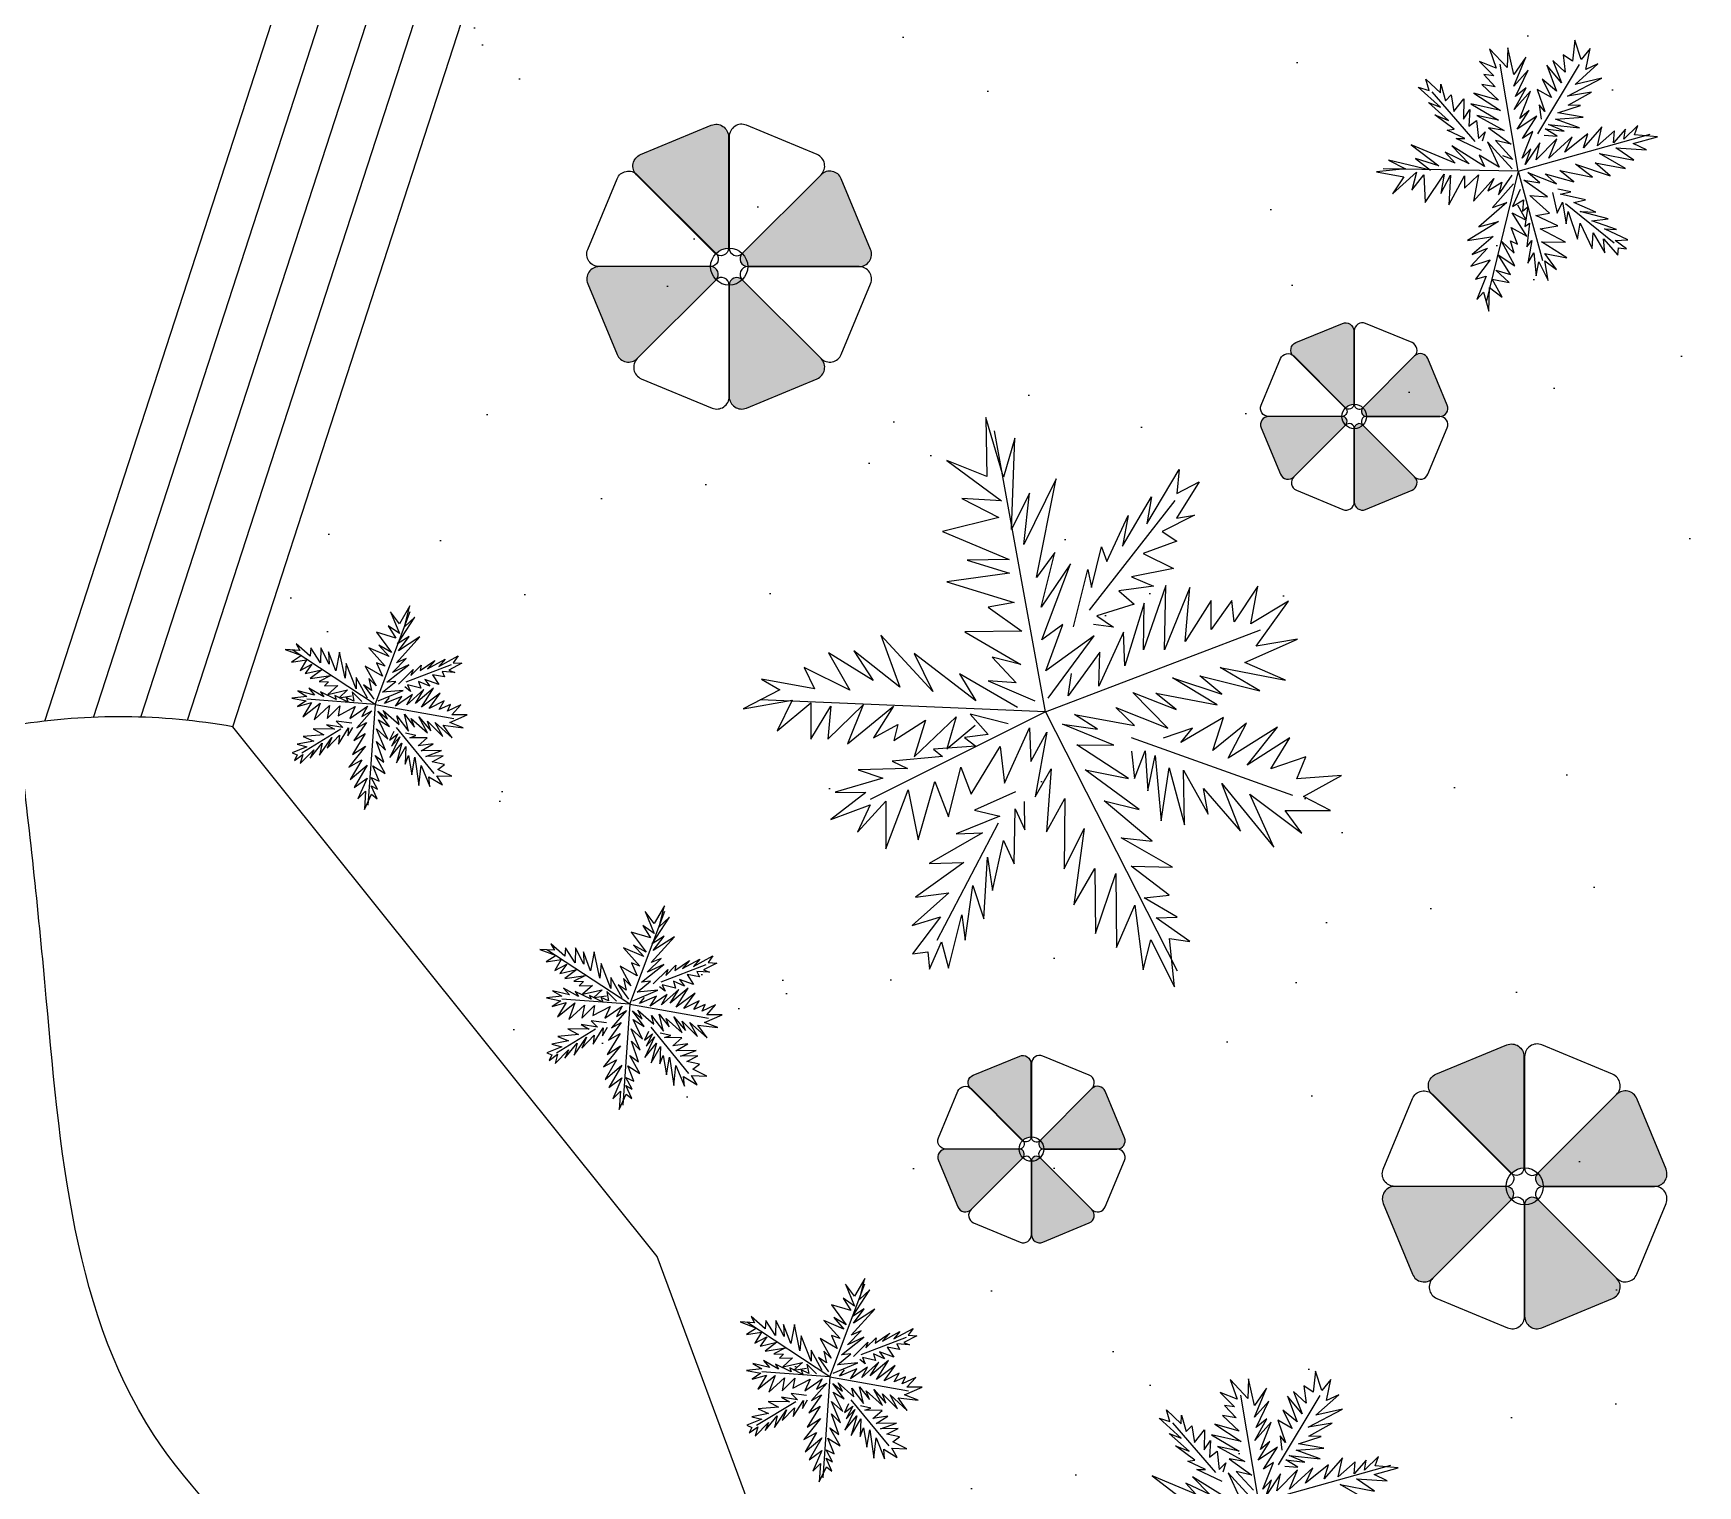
# Model space of a CAD drawing. Header units: millimetres. Extents: x 185 to 501, y 106 to 528.
# Drawn here: x 369.15 to 383.9, y 213.42 to 226.29 of the extents above; entities that cross this region are included whole.
import ezdxf

# ---------------------------------------------------------------- set-up
doc = ezdxf.new("R2010")
doc.units = ezdxf.units.MM
for name, color, linetype in [('arboles', 84, 'Continuous'), ('arena playa', 253, 'Continuous'), ('pavimento', 252, 'Continuous'), ('SITE_FURNISHINGS', 230, 'Continuous')]:
    doc.layers.add(name, color=color, linetype=linetype)

msp = doc.modelspace()

# ---------------------------------------------------------------- hatches: boundary and pattern name
for color, points in [(5, [(375.308, 225.372, 0.534511), (375.156, 225.474), (374.529, 225.214, 0.475071), (374.48, 225.051, -0.059116), (374.5, 225.035), (375.198, 224.337, -0.187719), (375.308, 224.385, 0.000562), (375.308, 224.385)]), (256, [(380.849, 223.651, 0.534511), (380.749, 223.717), (380.337, 223.547, 0.475071), (380.304, 223.439, -0.059116), (380.318, 223.429), (380.777, 222.969, -0.187719), (380.849, 223.001, 0.000562), (380.849, 223.001)]), (230, [(382.357, 217.221, 0.534511), (382.205, 217.323), (381.578, 217.063, 0.475071), (381.529, 216.9, -0.059116), (381.55, 216.884), (382.248, 216.186, -0.187719), (382.357, 216.234, 0.000562), (382.357, 216.234)]), (256, [(377.989, 217.158, 0.534511), (377.889, 217.224), (377.477, 217.054, 0.475071), (377.444, 216.946, -0.059116), (377.458, 216.936), (377.917, 216.476, -0.187719), (377.989, 216.508, 0.000562), (377.989, 216.508)])]:
    msp.add_hatch(color=color).paths.add_polyline_path(points)
h = msp.add_hatch(color=5)
edge = h.paths.add_edge_path()
edge.add_arc((375.479, 224.289), 0.0682, 135, 270)
edge.add_line((375.479, 224.221), (376.466, 224.221))
edge.add_arc((376.466, 224.331), 0.11, 270, 382.5)
edge.add_line((376.568, 224.373), (376.308, 224.999))
edge.add_arc((376.207, 224.957), 0.11, 22.5, 135)
edge.add_line((376.129, 225.035), (375.431, 224.337))
edge = h.paths.add_edge_path()
edge.add_arc((375.383, 224.056), 0.0682, 45, 180)
edge.add_line((375.315, 224.056), (375.315, 223.069))
edge.add_arc((375.425, 223.069), 0.11, 180, 292.5)
edge.add_line((375.467, 222.967), (376.093, 223.227))
edge.add_arc((376.051, 223.328), 0.11, 292.5, 405)
edge.add_line((376.129, 223.406), (375.431, 224.104))
edge = h.paths.add_edge_path()
edge.add_arc((374.423, 223.484), 0.11, 202.5, 315)
edge.add_line((374.5, 223.406), (375.198, 224.104))
edge.add_arc((375.15, 224.152), 0.0682, 315, 450)
edge.add_line((375.15, 224.221), (374.163, 224.221))
edge.add_arc((374.163, 224.111), 0.11, 90, 202.5)
edge.add_line((374.061, 224.069), (374.321, 223.442))
h = msp.add_hatch(color=256)
edge = h.paths.add_edge_path()
edge.add_arc((380.962, 222.938), 0.0448, 135, 270)
edge.add_line((380.962, 222.893), (381.611, 222.893))
edge.add_arc((381.611, 222.965), 0.0723, 270, 382.5)
edge.add_line((381.678, 222.993), (381.507, 223.405))
edge.add_arc((381.441, 223.378), 0.0723, 22.5, 135)
edge.add_line((381.389, 223.429), (380.93, 222.969))
edge = h.paths.add_edge_path()
edge.add_arc((380.898, 222.785), 0.0448, 45, 180)
edge.add_line((380.854, 222.785), (380.854, 222.135))
edge.add_arc((380.926, 222.135), 0.0723, 180, 292.5)
edge.add_line((380.954, 222.068), (381.366, 222.239))
edge.add_arc((381.338, 222.306), 0.0723, 292.5, 405)
edge.add_line((381.389, 222.357), (380.93, 222.816))
edge = h.paths.add_edge_path()
edge.add_arc((380.267, 222.408), 0.0723, 202.5, 315)
edge.add_line((380.318, 222.357), (380.777, 222.816))
edge.add_arc((380.745, 222.848), 0.0448, 315, 450)
edge.add_line((380.745, 222.893), (380.096, 222.893))
edge.add_arc((380.096, 222.821), 0.0723, 90, 202.5)
edge.add_line((380.029, 222.793), (380.2, 222.381))
h = msp.add_hatch(color=256)
edge = h.paths.add_edge_path()
edge.add_arc((378.102, 216.445), 0.0448, 135, 270)
edge.add_line((378.102, 216.4), (378.751, 216.4))
edge.add_arc((378.751, 216.472), 0.0723, 270, 382.5)
edge.add_line((378.818, 216.5), (378.647, 216.912))
edge.add_arc((378.58, 216.884), 0.0723, 22.5, 135)
edge.add_line((378.529, 216.936), (378.07, 216.476))
edge = h.paths.add_edge_path()
edge.add_arc((378.038, 216.292), 0.0448, 45, 180)
edge.add_line((377.993, 216.292), (377.993, 215.642))
edge.add_arc((378.066, 215.642), 0.0723, 180, 292.5)
edge.add_line((378.093, 215.575), (378.506, 215.746))
edge.add_arc((378.478, 215.813), 0.0723, 292.5, 405)
edge.add_line((378.529, 215.864), (378.07, 216.323))
edge = h.paths.add_edge_path()
edge.add_arc((377.407, 215.915), 0.0723, 202.5, 315)
edge.add_line((377.458, 215.864), (377.917, 216.323))
edge.add_arc((377.885, 216.355), 0.0448, 315, 450)
edge.add_line((377.885, 216.4), (377.236, 216.4))
edge.add_arc((377.236, 216.328), 0.0723, 90, 202.5)
edge.add_line((377.169, 216.3), (377.34, 215.888))
h = msp.add_hatch(color=230)
edge = h.paths.add_edge_path()
edge.add_arc((382.529, 216.137), 0.0682, 135, 270)
edge.add_line((382.529, 216.069), (383.516, 216.069))
edge.add_arc((383.516, 216.179), 0.11, 270, 382.5)
edge.add_line((383.617, 216.221), (383.358, 216.848))
edge.add_arc((383.256, 216.806), 0.11, 22.5, 135)
edge.add_line((383.179, 216.884), (382.48, 216.186))
edge = h.paths.add_edge_path()
edge.add_arc((382.432, 215.905), 0.0682, 45, 180)
edge.add_line((382.364, 215.905), (382.364, 214.918))
edge.add_arc((382.474, 214.918), 0.11, 180, 292.5)
edge.add_line((382.516, 214.816), (383.143, 215.076))
edge.add_arc((383.101, 215.177), 0.11, 292.5, 405)
edge.add_line((383.179, 215.255), (382.48, 215.953))
edge = h.paths.add_edge_path()
edge.add_arc((381.472, 215.333), 0.11, 202.5, 315)
edge.add_line((381.55, 215.255), (382.248, 215.953))
edge.add_arc((382.2, 216.001), 0.0682, 315, 450)
edge.add_line((382.2, 216.069), (381.212, 216.069))
edge.add_arc((381.212, 215.959), 0.11, 90, 202.5)
edge.add_line((381.111, 215.917), (381.37, 215.291))
at = {"layer": 'arena playa'}
h = msp.add_hatch(dxfattribs=at)
h.set_pattern_fill('AR-SAND', color=256, scale=0.07, style=0)
h.set_pattern_definition([(37.5, (-1998.5492, 57.1), (-0.1120022, 3.4258927), [0, -2.70256, 0, -3.0226, 0, -2.88925]), (7.5, (-1998.5492, 57.1), (3.146663, 5.017776), [0, -1.45796, 0, -2.43586, 0, -0.93345]), (327.5, (-2000.7362, 57.1), (5.5369466, 0.0100603), [0, -0.889, 0, -3.2004, 0, -4.1783]), (317.5, (-2000.736, 57.1), (5.344895, 1.560505), [0, -0.4445, 0, -2.09804, 0, -2.4003])])
h.paths.add_polyline_path([(384.825, 236.855), (376.93, 236.855), (373.547, 232.348), (373.171, 227.091), (370.915, 220.143), (374.675, 215.449), (378.998, 203.807), (384.638, 202.117), (392.345, 206.248), (394.6, 210.942), (399.112, 213.383), (408.323, 211.881), (415.09, 216.012), (416.782, 220.143), (412.082, 227.278), (410.767, 232.724), (410.579, 238.732), (405.691, 245.868), (397.796, 247.558), (391.969, 245.68), (391.781, 238.357)])

# ---------------------------------------------------------------- linework, layer by layer
at = {"layer": 'arboles', "linetype": 'Continuous'}
for p, q in [((382.307, 225.066), (382.146, 226.014)), ((382.482, 225.397), (382.85, 226.012)), ((381.925, 225.329), (381.545, 225.77)), ((382.307, 225.066), (383.477, 225.394)), ((382.307, 225.066), (381.111, 225.086)), ((382.307, 225.066), (382.024, 223.905)), ((382.307, 225.066), (382.523, 224.274)), ((382.725, 224.78), (383.156, 224.432)), ((378.118, 220.275), (377.665, 222.766)), ((378.508, 221.176), (379.266, 222.148)), ((372.176, 220.341), (372.486, 221.165)), ((378.118, 220.275), (380.022, 221.001)), ((372.176, 220.341), (371.441, 220.825)), ((372.453, 220.54), (372.853, 220.694)), ((372.176, 220.341), (371.573, 220.387)), ((378.118, 220.275), (375.59, 220.382)), ((372.176, 220.341), (372.113, 219.447)), ((372.176, 220.341), (372.874, 220.217)), ((378.118, 220.275), (376.563, 219.498)), ((378.118, 220.275), (379.284, 217.979)), ((371.874, 220.121), (371.526, 219.908)), ((372.362, 220.137), (372.697, 219.729)), ((378.878, 220.047), (380.308, 219.537)), ((377.698, 219.287), (377.154, 218.248)), ((374.433, 217.683), (374.744, 218.507)), ((374.433, 217.683), (373.698, 218.167)), ((374.711, 217.882), (375.111, 218.036)), ((374.433, 217.683), (373.831, 217.729)), ((374.433, 217.683), (374.371, 216.789)), ((374.433, 217.683), (375.131, 217.559)), ((374.131, 217.463), (373.783, 217.251)), ((374.62, 217.479), (374.955, 217.071)), ((376.207, 214.381), (376.518, 215.205)), ((376.207, 214.381), (375.472, 214.865)), ((376.485, 214.58), (376.885, 214.734)), ((376.207, 214.381), (375.604, 214.427)), ((376.207, 214.381), (376.144, 213.487)), ((376.207, 214.381), (376.905, 214.257)), ((376.393, 214.177), (376.729, 213.769)), ((380.009, 213.27), (379.848, 214.218)), ((380.184, 213.601), (380.552, 214.216)), ((375.905, 214.161), (375.557, 213.949)), ((379.627, 213.534), (379.247, 213.974)), ((380.009, 213.27), (381.179, 213.598))]:
    msp.add_line(p, q, dxfattribs=at)
at = {"layer": 'arboles', "linetype": 'Continuous', "flags": 128}
for points in [[(382.325, 224.903), (382.255, 224.755), (382.353, 224.813), (382.345, 224.712), (382.391, 224.751), (382.367, 224.575), (382.406, 224.607), (382.383, 224.397), (382.427, 224.453), (382.391, 224.25), (382.445, 224.344), (382.465, 224.138), (382.49, 224.263), (382.572, 224.097), (382.544, 224.271), (382.646, 224.196), (382.543, 224.338), (382.738, 224.299), (382.514, 224.439), (382.727, 224.438), (382.502, 224.555), (382.658, 224.581), (382.464, 224.673), (382.584, 224.693), (382.411, 224.852), (382.566, 224.839), (382.358, 224.987), (382.498, 224.964), (382.391, 225.055), (382.647, 224.954), (382.545, 225.042), (382.799, 224.972), (382.677, 225.074), (382.966, 225.014), (382.816, 225.128), (383.121, 225.024), (382.989, 225.14), (383.257, 225.09), (383.028, 225.222), (383.332, 225.165), (383.173, 225.274), (383.445, 225.255), (383.327, 225.311), (383.54, 225.371), (383.338, 225.389), (383.366, 225.47), (383.243, 225.351), (383.257, 225.438), (383.15, 225.318), (383.16, 225.423), (383.01, 225.29), (383.047, 225.46), (382.885, 225.273), (382.924, 225.398), (382.719, 225.234), (382.784, 225.371), (382.577, 225.181), (382.648, 225.352), (382.467, 225.166), (382.499, 225.319), (382.37, 225.125), (382.42, 225.266), (382.341, 225.183), (382.436, 225.419), (382.346, 225.357), (382.473, 225.555), (382.299, 225.44), (382.403, 225.604), (382.32, 225.534), (382.417, 225.775), (382.271, 225.614), (382.377, 225.804), (382.284, 225.728), (382.396, 225.963), (382.267, 225.819), (382.373, 226.077), (382.267, 225.923), (382.214, 226.159), (382.209, 225.984), (382.051, 226.152), (382.113, 225.979), (381.964, 226.04), (382.091, 225.913), (382.002, 225.922), (382.104, 225.813), (381.985, 225.836), (382.132, 225.696), (381.915, 225.759), (382.149, 225.604), (381.886, 225.662), (382.132, 225.519), (381.941, 225.559), (382.183, 225.428), (382.043, 225.451), (382.245, 225.305), (382.106, 225.337), (382.259, 225.171), (382.17, 225.203)], [(382.538, 225.387), (382.653, 225.376), (382.547, 225.443), (382.714, 225.421), (382.575, 225.48), (382.849, 225.451), (382.637, 225.527), (382.883, 225.545), (382.658, 225.584), (382.859, 225.649), (382.75, 225.651), (382.955, 225.768), (382.744, 225.731), (383.047, 225.891), (382.811, 225.836), (383.013, 226.018), (382.906, 225.968), (382.944, 226.154), (382.864, 226.055), (382.809, 226.228), (382.787, 226.041), (382.704, 226.098), (382.724, 225.944), (382.613, 226.047), (382.69, 225.85), (382.56, 226.005), (382.646, 225.777), (382.518, 225.881), (382.602, 225.721), (382.475, 225.791), (382.543, 225.595), (382.494, 225.655), (382.51, 225.527)], [(381.981, 225.249), (381.757, 225.355), (381.834, 225.356), (381.676, 225.431), (381.74, 225.44), (381.569, 225.565), (381.69, 225.517), (381.511, 225.676), (381.619, 225.635), (381.421, 225.812), (381.518, 225.783), (381.489, 225.883), (381.619, 225.762), (381.621, 225.838), (381.662, 225.691), (381.714, 225.744), (381.737, 225.595), (381.824, 225.708), (381.822, 225.528), (381.879, 225.612), (381.87, 225.466), (381.937, 225.517), (381.954, 225.355), (382.015, 225.414), (381.987, 225.333)], [(382.252, 225.087), (382.035, 225.327), (382.138, 225.101), (381.962, 225.208), (382.008, 225.109), (381.719, 225.29), (381.873, 225.133), (381.66, 225.234), (381.748, 225.139), (381.359, 225.299), (381.603, 225.114), (381.396, 225.178), (381.531, 225.075), (381.158, 225.164), (381.309, 225.086), (381.05, 225.061), (381.293, 225.017), (381.194, 224.866), (381.405, 225.057), (381.363, 224.897), (381.471, 225.033), (381.483, 224.79), (381.652, 225.041), (381.62, 224.868), (381.707, 225.031), (381.693, 224.767), (381.832, 225.026), (381.83, 224.916), (381.956, 225.034), (381.912, 224.8), (382.092, 225.003), (382.039, 224.891), (382.163, 224.969), (382.133, 224.856), (382.252, 225.031)], [(382.266, 224.954), (382.08, 224.744), (382.205, 224.789), (381.959, 224.574), (382.131, 224.62), (381.858, 224.452), (382.085, 224.488), (381.9, 224.328), (382.036, 224.384), (381.887, 224.224), (382.057, 224.28), (381.927, 224.111), (382.023, 224.136), (381.941, 223.928), (381.999, 223.994), (382.047, 223.827), (382.052, 224.035), (382.165, 223.949), (382.077, 224.11), (382.227, 224.08), (382.108, 224.189), (382.24, 224.15), (382.128, 224.324), (382.276, 224.227), (382.159, 224.446), (382.272, 224.339), (382.238, 224.449), (382.3, 224.419), (382.243, 224.567), (382.384, 224.49), (382.254, 224.696), (382.377, 224.631), (382.304, 224.766)], [(382.611, 224.878), (382.651, 224.695), (382.698, 224.793), (382.733, 224.599), (382.751, 224.708), (382.833, 224.465), (382.857, 224.607), (382.961, 224.381), (382.97, 224.52), (383.074, 224.344), (383.062, 224.467), (383.191, 224.322), (383.195, 224.387), (383.268, 224.379), (383.165, 224.452), (383.278, 224.458), (383.071, 224.556), (383.178, 224.549), (382.96, 224.626), (383.105, 224.644), (382.855, 224.709), (382.996, 224.702), (382.799, 224.788), (382.904, 224.812), (382.68, 224.862), (382.774, 224.884), (382.658, 224.906)], [(378.141, 220.397), (378.55, 220.948), (378.122, 220.639), (378.272, 221.05), (378.085, 220.912), (378.34, 221.587), (378.079, 221.204), (378.201, 221.688), (378.039, 221.465), (378.212, 222.339), (377.927, 221.757), (377.976, 222.213), (377.816, 221.891), (377.847, 222.701), (377.747, 222.356), (377.589, 222.884), (377.597, 222.361), (377.243, 222.503), (377.727, 222.144), (377.376, 222.166), (377.704, 221.998), (377.204, 221.872), (377.795, 221.625), (377.424, 221.619), (377.798, 221.505), (377.244, 221.427), (377.839, 221.245), (377.61, 221.203), (377.907, 220.99), (377.404, 220.984), (377.899, 220.695), (377.644, 220.759), (377.858, 220.533), (377.611, 220.549), (378.023, 220.373)], [(378.365, 221.027), (378.492, 221.536), (378.525, 221.376), (378.615, 221.736), (378.662, 221.606), (378.85, 222.014), (378.801, 221.743), (379.056, 222.18), (379.016, 221.94), (379.302, 222.422), (379.281, 222.21), (379.479, 222.312), (379.28, 221.992), (379.438, 222.019), (379.151, 221.873), (379.281, 221.787), (378.983, 221.677), (379.253, 221.544), (378.879, 221.472), (379.076, 221.39), (378.769, 221.348), (378.904, 221.229), (378.574, 221.126), (378.72, 221.024), (378.542, 221.049)], [(377.787, 220.169), (377.451, 220.253), (377.611, 220.074), (377.4, 220.048), (377.499, 219.97), (377.124, 219.945), (377.206, 219.879), (376.76, 219.838), (376.895, 219.772), (376.457, 219.762), (376.676, 219.688), (376.255, 219.562), (376.526, 219.561), (376.215, 219.322), (376.564, 219.452), (376.451, 219.21), (376.704, 219.483), (376.704, 219.061), (376.901, 219.585), (376.988, 219.141), (377.137, 219.658), (377.257, 219.344), (377.367, 219.785), (377.459, 219.545), (377.717, 219.968), (377.754, 219.642), (377.976, 220.134), (377.987, 219.835), (378.131, 220.095), (378.027, 219.521), (378.169, 219.769), (378.128, 219.212), (378.288, 219.508), (378.283, 218.883), (378.459, 219.241), (378.368, 218.564), (378.555, 218.887), (378.562, 218.311), (378.741, 218.841), (378.748, 218.185), (378.909, 218.561), (378.983, 217.988), (379.05, 218.255), (379.262, 217.839), (379.217, 218.266), (379.396, 218.241), (379.098, 218.448), (379.284, 218.454), (378.991, 218.626), (379.215, 218.649), (378.876, 218.906), (379.244, 218.899), (378.788, 219.159), (379.064, 219.129), (378.639, 219.487), (378.949, 219.409), (378.47, 219.76), (378.853, 219.684), (378.394, 219.984), (378.723, 219.98), (378.268, 220.167), (378.58, 220.122), (378.375, 220.252), (378.905, 220.153), (378.74, 220.313), (379.203, 220.131), (378.892, 220.446), (379.277, 220.297), (379.096, 220.441), (379.638, 220.338), (379.242, 220.576), (379.681, 220.433), (379.484, 220.595), (380.018, 220.461), (379.667, 220.668), (380.246, 220.556), (379.883, 220.713), (380.351, 220.919), (379.986, 220.858), (380.27, 221.256), (379.936, 221.056), (380, 221.389), (379.789, 221.073), (379.77, 221.262), (379.587, 221.005), (379.585, 221.262), (379.355, 220.898), (379.396, 221.376), (379.172, 220.825), (379.183, 221.396), (378.987, 220.825), (378.992, 221.239), (378.82, 220.682), (378.809, 220.982), (378.59, 220.502), (378.599, 220.803), (378.318, 220.418), (378.348, 220.616)], [(372.205, 220.373), (372.425, 220.464), (372.242, 220.448), (372.36, 220.545), (372.28, 220.537), (372.477, 220.693), (372.331, 220.625), (372.453, 220.748), (372.365, 220.71), (372.573, 220.94), (372.384, 220.817), (372.48, 220.944), (372.375, 220.877), (372.529, 221.113), (372.438, 221.028), (372.485, 221.214), (372.393, 221.056), (372.313, 221.162), (372.393, 220.968), (372.293, 221.037), (372.36, 220.929), (372.189, 220.981), (372.321, 220.801), (372.209, 220.866), (372.301, 220.765), (372.121, 220.841), (372.266, 220.68), (372.19, 220.708), (372.241, 220.592), (372.09, 220.68), (372.186, 220.505), (372.121, 220.57), (372.145, 220.464), (372.074, 220.513), (372.165, 220.387)], [(372.108, 220.396), (372.009, 220.578), (372.009, 220.48), (371.921, 220.704), (371.91, 220.573), (371.861, 220.804), (371.83, 220.637), (371.765, 220.806), (371.77, 220.697), (371.696, 220.841), (371.693, 220.708), (371.608, 220.841), (371.601, 220.768), (371.477, 220.877), (371.509, 220.82), (371.381, 220.828), (371.524, 220.773), (371.436, 220.716), (371.57, 220.737), (371.512, 220.641), (371.617, 220.696), (371.557, 220.614), (371.705, 220.648), (371.601, 220.57), (371.783, 220.596), (371.68, 220.545), (371.765, 220.541), (371.729, 220.505), (371.846, 220.508), (371.757, 220.43), (371.932, 220.469), (371.857, 220.4), (371.968, 220.417)], [(377.869, 220.313), (377.357, 220.613), (377.501, 220.372), (376.953, 220.793), (377.119, 220.455), (376.657, 220.953), (376.826, 220.495), (376.418, 220.815), (376.59, 220.554), (376.196, 220.798), (376.383, 220.467), (375.978, 220.668), (376.07, 220.48), (375.602, 220.564), (375.764, 220.471), (375.438, 220.302), (375.872, 220.378), (375.739, 220.108), (376.038, 220.356), (376.037, 220.033), (376.215, 220.325), (376.189, 220.034), (376.503, 220.338), (376.363, 219.991), (376.77, 220.324), (376.594, 220.045), (376.809, 220.163), (376.773, 220.02), (377.055, 220.2), (376.954, 219.876), (377.327, 220.231), (377.243, 219.948), (377.493, 220.156)], [(372.384, 220.521), (372.513, 220.65), (372.494, 220.596), (372.586, 220.688), (372.576, 220.641), (372.705, 220.729), (372.642, 220.656), (372.797, 220.741), (372.742, 220.677), (372.913, 220.77), (372.869, 220.71), (372.946, 220.705), (372.83, 220.645), (372.882, 220.625), (372.77, 220.633), (372.793, 220.584), (372.685, 220.604), (372.742, 220.516), (372.617, 220.562), (372.661, 220.502), (372.562, 220.545), (372.581, 220.485), (372.464, 220.513), (372.49, 220.456), (372.441, 220.496)], [(372.058, 220.368), (371.973, 220.453), (371.989, 220.371), (371.921, 220.401), (371.937, 220.36), (371.82, 220.42), (371.833, 220.385), (371.693, 220.453), (371.721, 220.409), (371.589, 220.485), (371.641, 220.423), (371.493, 220.461), (371.573, 220.412), (371.438, 220.396), (371.565, 220.373), (371.488, 220.321), (371.612, 220.357), (371.537, 220.231), (371.69, 220.352), (371.636, 220.204), (371.773, 220.332), (371.753, 220.217), (371.864, 220.329), (371.849, 220.241), (372.001, 220.321), (371.954, 220.217), (372.108, 220.324), (372.058, 220.233), (372.148, 220.285), (372.014, 220.132), (372.101, 220.181), (371.989, 220.022), (372.09, 220.082), (371.976, 219.896), (372.093, 219.971), (371.945, 219.786), (372.058, 219.849), (371.957, 219.675), (372.105, 219.801), (371.99, 219.604), (372.105, 219.688), (372.025, 219.504), (372.093, 219.571), (372.082, 219.409), (372.145, 219.545), (372.194, 219.505), (372.142, 219.62), (372.198, 219.589), (372.142, 219.693), (372.212, 219.66), (372.157, 219.797), (372.266, 219.729), (372.176, 219.888), (372.253, 219.83), (372.19, 220.012), (372.269, 219.934), (372.189, 220.124), (372.29, 220.033), (372.206, 220.204), (372.304, 220.145), (372.201, 220.282), (372.286, 220.212), (372.249, 220.288), (372.389, 220.163), (372.368, 220.241), (372.474, 220.104), (372.438, 220.253), (372.526, 220.14), (372.497, 220.215), (372.641, 220.088), (372.565, 220.23), (372.671, 220.108), (372.641, 220.192), (372.776, 220.056), (372.708, 220.181), (372.861, 220.044), (372.781, 220.156), (372.957, 220.134), (372.838, 220.181), (372.993, 220.248), (372.858, 220.248), (372.937, 220.337), (372.817, 220.28), (372.845, 220.34), (372.745, 220.296), (372.79, 220.373), (372.656, 220.305), (372.754, 220.441), (372.589, 220.316), (372.694, 220.485), (372.534, 220.349), (372.609, 220.472), (372.458, 220.337), (372.508, 220.428), (372.357, 220.324), (372.414, 220.412), (372.261, 220.348), (372.305, 220.401)], [(378.881, 219.927), (378.906, 219.684), (379.001, 219.93), (379.024, 219.575), (379.089, 219.888), (379.142, 219.308), (379.214, 219.778), (379.351, 219.275), (379.341, 219.759), (379.56, 219.368), (379.518, 219.596), (379.845, 219.217), (379.681, 219.641), (380.14, 219.077), (379.928, 219.546), (380.389, 219.2), (380.241, 219.402), (380.643, 219.4), (380.404, 219.526), (380.741, 219.712), (380.344, 219.68), (380.426, 219.877), (380.116, 219.77), (380.283, 220.045), (379.906, 219.803), (380.175, 220.138), (379.737, 219.865), (379.9, 220.174), (379.602, 219.932), (379.695, 220.225), (379.316, 220.003), (379.42, 220.129), (379.161, 220.042)], [(371.97, 220.176), (371.833, 220.193), (371.89, 220.137), (371.746, 220.16), (371.817, 220.121), (371.628, 220.124), (371.721, 220.072), (371.538, 220.056), (371.633, 220.015), (371.485, 219.987), (371.573, 219.965), (371.441, 219.912), (371.485, 219.893), (371.461, 219.844), (371.537, 219.897), (371.513, 219.817), (371.633, 219.937), (371.601, 219.864), (371.709, 219.997), (371.685, 219.891), (371.792, 220.048), (371.753, 219.952), (371.861, 220.067), (371.852, 219.989), (371.942, 220.132), (371.934, 220.061), (371.978, 220.137)], [(372.342, 220.1), (372.305, 220.023), (372.378, 220.08), (372.321, 219.97), (372.397, 220.052), (372.308, 219.869), (372.414, 219.997), (372.365, 219.822), (372.449, 219.968), (372.444, 219.812), (372.472, 219.888), (372.502, 219.716), (372.529, 219.872), (372.565, 219.622), (372.586, 219.8), (372.661, 219.614), (372.653, 219.7), (372.773, 219.628), (372.724, 219.708), (372.858, 219.704), (372.734, 219.765), (372.793, 219.809), (372.682, 219.833), (372.781, 219.885), (372.625, 219.88), (372.765, 219.932), (372.586, 219.929), (372.69, 219.992), (372.557, 219.973), (372.638, 220.044), (372.485, 220.045), (372.538, 220.064), (372.445, 220.085)], [(377.853, 219.565), (377.49, 219.405), (377.713, 219.349), (377.325, 219.195), (377.558, 219.203), (377.087, 218.931), (377.393, 218.941), (376.966, 218.632), (377.26, 218.671), (376.937, 218.382), (377.187, 218.458), (376.94, 218.13), (377.076, 218.149), (377.09, 217.994), (377.197, 218.237), (377.258, 218.004), (377.376, 218.476), (377.405, 218.251), (377.474, 218.736), (377.572, 218.441), (377.603, 218.987), (377.648, 218.692), (377.746, 219.136), (377.839, 218.928), (377.849, 219.414), (377.934, 219.228), (377.931, 219.479)], [(374.462, 217.715), (374.683, 217.807), (374.5, 217.791), (374.618, 217.887), (374.538, 217.879), (374.734, 218.035), (374.588, 217.967), (374.711, 218.09), (374.623, 218.052), (374.831, 218.282), (374.642, 218.159), (374.738, 218.287), (374.632, 218.219), (374.786, 218.455), (374.695, 218.37), (374.742, 218.556), (374.651, 218.399), (374.571, 218.504), (374.651, 218.31), (374.55, 218.38), (374.618, 218.271), (374.446, 218.323), (374.579, 218.144), (374.467, 218.208), (374.558, 218.107), (374.379, 218.183), (374.523, 218.022), (374.448, 218.051), (374.498, 217.934), (374.347, 218.022), (374.443, 217.847), (374.379, 217.912), (374.402, 217.807), (374.331, 217.855), (374.423, 217.729)], [(374.366, 217.739), (374.267, 217.92), (374.267, 217.822), (374.179, 218.046), (374.168, 217.915), (374.119, 218.147), (374.087, 217.98), (374.023, 218.148), (374.027, 218.04), (373.953, 218.183), (373.95, 218.051), (373.865, 218.183), (373.859, 218.11), (373.735, 218.219), (373.766, 218.162), (373.638, 218.17), (373.782, 218.115), (373.694, 218.058), (373.827, 218.079), (373.769, 217.983), (373.875, 218.038), (373.815, 217.956), (373.963, 217.991), (373.859, 217.912), (374.04, 217.939), (373.938, 217.887), (374.023, 217.884), (373.986, 217.847), (374.103, 217.851), (374.015, 217.772), (374.19, 217.811), (374.114, 217.742), (374.226, 217.759)], [(374.642, 217.863), (374.771, 217.992), (374.752, 217.939), (374.843, 218.03), (374.834, 217.983), (374.963, 218.071), (374.9, 217.999), (375.054, 218.084), (374.999, 218.019), (375.171, 218.112), (375.127, 218.052), (375.204, 218.047), (375.087, 217.988), (375.139, 217.967), (375.027, 217.975), (375.051, 217.926), (374.942, 217.947), (374.999, 217.858), (374.875, 217.904), (374.919, 217.844), (374.82, 217.887), (374.838, 217.827), (374.722, 217.855), (374.747, 217.799), (374.698, 217.838)], [(374.316, 217.71), (374.231, 217.796), (374.246, 217.714), (374.179, 217.744), (374.194, 217.703), (374.078, 217.762), (374.09, 217.728), (373.95, 217.796), (373.979, 217.751), (373.846, 217.827), (373.898, 217.766), (373.75, 217.803), (373.831, 217.755), (373.695, 217.739), (373.823, 217.715), (373.746, 217.663), (373.87, 217.699), (373.794, 217.573), (373.947, 217.695), (373.894, 217.547), (374.031, 217.674), (374.01, 217.559), (374.122, 217.671), (374.106, 217.583), (374.259, 217.663), (374.212, 217.559), (374.366, 217.666), (374.316, 217.575), (374.405, 217.627), (374.272, 217.474), (374.358, 217.523), (374.246, 217.364), (374.347, 217.424), (374.234, 217.238), (374.35, 217.314), (374.202, 217.128), (374.316, 217.191), (374.215, 217.018), (374.363, 217.144), (374.248, 216.947), (374.363, 217.03), (374.283, 216.846), (374.35, 216.914), (374.339, 216.751), (374.402, 216.887), (374.451, 216.848), (374.399, 216.962), (374.456, 216.931), (374.399, 217.035), (374.47, 217.002), (374.415, 217.139), (374.523, 217.071), (374.434, 217.23), (374.511, 217.172), (374.448, 217.355), (374.527, 217.276), (374.446, 217.466), (374.547, 217.375), (374.464, 217.547), (374.561, 217.487), (374.459, 217.624), (374.544, 217.555), (374.506, 217.63), (374.646, 217.506), (374.626, 217.583), (374.731, 217.446), (374.695, 217.596), (374.783, 217.482), (374.755, 217.558), (374.898, 217.43), (374.823, 217.572), (374.928, 217.451), (374.898, 217.534), (375.034, 217.399), (374.966, 217.523), (375.119, 217.386), (375.038, 217.498), (375.215, 217.476), (375.095, 217.523), (375.251, 217.591), (375.116, 217.591), (375.194, 217.679), (375.075, 217.622), (375.103, 217.682), (375.002, 217.638), (375.048, 217.715), (374.914, 217.647), (375.012, 217.783), (374.846, 217.658), (374.952, 217.827), (374.791, 217.692), (374.867, 217.814), (374.716, 217.679), (374.766, 217.77), (374.615, 217.666), (374.671, 217.755), (374.519, 217.69), (374.563, 217.744)], [(374.227, 217.518), (374.09, 217.536), (374.147, 217.479), (374.004, 217.503), (374.075, 217.463), (373.886, 217.466), (373.979, 217.414), (373.796, 217.399), (373.89, 217.358), (373.742, 217.329), (373.831, 217.307), (373.698, 217.254), (373.742, 217.235), (373.719, 217.186), (373.794, 217.24), (373.771, 217.159), (373.89, 217.279), (373.859, 217.207), (373.966, 217.339), (373.942, 217.233), (374.049, 217.391), (374.01, 217.295), (374.119, 217.41), (374.109, 217.331), (374.199, 217.474), (374.191, 217.403), (374.235, 217.479)], [(374.599, 217.443), (374.563, 217.366), (374.635, 217.422), (374.579, 217.312), (374.654, 217.394), (374.566, 217.211), (374.671, 217.339), (374.623, 217.164), (374.706, 217.31), (374.701, 217.155), (374.73, 217.23), (374.76, 217.059), (374.786, 217.214), (374.823, 216.964), (374.843, 217.142), (374.919, 216.956), (374.911, 217.043), (375.031, 216.97), (374.982, 217.051), (375.116, 217.046), (374.991, 217.107), (375.051, 217.151), (374.939, 217.175), (375.038, 217.227), (374.882, 217.222), (375.023, 217.274), (374.843, 217.271), (374.947, 217.334), (374.815, 217.315), (374.895, 217.386), (374.742, 217.388), (374.796, 217.407), (374.703, 217.427)], [(376.236, 214.413), (376.456, 214.505), (376.274, 214.489), (376.392, 214.585), (376.311, 214.577), (376.508, 214.733), (376.362, 214.665), (376.485, 214.788), (376.396, 214.75), (376.604, 214.98), (376.415, 214.857), (376.511, 214.985), (376.406, 214.917), (376.56, 215.153), (376.469, 215.068), (376.516, 215.254), (376.425, 215.097), (376.344, 215.202), (376.425, 215.008), (376.324, 215.078), (376.392, 214.969), (376.22, 215.021), (376.352, 214.842), (376.241, 214.906), (376.332, 214.805), (376.152, 214.881), (376.297, 214.72), (376.222, 214.749), (376.272, 214.632), (376.121, 214.72), (376.217, 214.546), (376.152, 214.61), (376.176, 214.505), (376.105, 214.553), (376.196, 214.427)], [(376.14, 214.437), (376.041, 214.618), (376.041, 214.52), (375.952, 214.744), (375.941, 214.613), (375.893, 214.845), (375.861, 214.678), (375.796, 214.846), (375.801, 214.738), (375.727, 214.881), (375.724, 214.749), (375.639, 214.881), (375.633, 214.808), (375.508, 214.917), (375.54, 214.86), (375.412, 214.868), (375.556, 214.813), (375.467, 214.757), (375.601, 214.777), (375.543, 214.681), (375.648, 214.736), (375.589, 214.654), (375.737, 214.689), (375.633, 214.61), (375.814, 214.637), (375.711, 214.585), (375.796, 214.582), (375.76, 214.546), (375.877, 214.549), (375.789, 214.47), (375.963, 214.509), (375.888, 214.44), (376, 214.457)], [(376.415, 214.561), (376.544, 214.69), (376.526, 214.637), (376.617, 214.728), (376.607, 214.681), (376.737, 214.769), (376.674, 214.697), (376.828, 214.782), (376.773, 214.717), (376.944, 214.81), (376.9, 214.75), (376.977, 214.745), (376.861, 214.686), (376.913, 214.665), (376.801, 214.673), (376.825, 214.624), (376.716, 214.645), (376.773, 214.557), (376.648, 214.602), (376.692, 214.542), (376.593, 214.585), (376.612, 214.525), (376.496, 214.553), (376.521, 214.497), (376.472, 214.536)], [(376.089, 214.409), (376.004, 214.494), (376.02, 214.412), (375.952, 214.442), (375.968, 214.401), (375.852, 214.46), (375.864, 214.426), (375.724, 214.494), (375.752, 214.449), (375.62, 214.525), (375.672, 214.464), (375.524, 214.501), (375.604, 214.453), (375.469, 214.437), (375.596, 214.413), (375.519, 214.361), (375.644, 214.397), (375.568, 214.272), (375.721, 214.393), (375.667, 214.245), (375.804, 214.372), (375.784, 214.257), (375.896, 214.369), (375.88, 214.281), (376.033, 214.361), (375.985, 214.257), (376.14, 214.364), (376.089, 214.273), (376.179, 214.325), (376.045, 214.172), (376.132, 214.221), (376.02, 214.062), (376.121, 214.122), (376.007, 213.936), (376.124, 214.012), (375.976, 213.826), (376.089, 213.889), (375.989, 213.716), (376.137, 213.842), (376.022, 213.645), (376.137, 213.728), (376.056, 213.544), (376.124, 213.612), (376.113, 213.45), (376.176, 213.585), (376.225, 213.546), (376.173, 213.661), (376.23, 213.629), (376.173, 213.733), (376.244, 213.7), (376.189, 213.837), (376.297, 213.769), (376.207, 213.928), (376.285, 213.87), (376.222, 214.053), (376.3, 213.974), (376.22, 214.164), (376.321, 214.073), (376.237, 214.245), (376.335, 214.185), (376.233, 214.322), (376.318, 214.253), (376.28, 214.328), (376.42, 214.204), (376.4, 214.281), (376.505, 214.144), (376.469, 214.294), (376.557, 214.18), (376.529, 214.256), (376.672, 214.128), (376.596, 214.27), (376.702, 214.149), (376.672, 214.232), (376.807, 214.097), (376.74, 214.221), (376.892, 214.084), (376.812, 214.196), (376.989, 214.174), (376.869, 214.221), (377.025, 214.289), (376.889, 214.289), (376.968, 214.377), (376.848, 214.32), (376.877, 214.38), (376.776, 214.336), (376.822, 214.413), (376.688, 214.346), (376.785, 214.481), (376.62, 214.357), (376.726, 214.525), (376.565, 214.39), (376.64, 214.512), (376.489, 214.377), (376.54, 214.468), (376.389, 214.364), (376.445, 214.453), (376.292, 214.388), (376.337, 214.442)], [(380.959, 213.295), (380.73, 213.426), (381.034, 213.369), (380.875, 213.478), (381.147, 213.46), (381.03, 213.515), (381.242, 213.575), (381.04, 213.594), (381.068, 213.674), (380.945, 213.555), (380.959, 213.642), (380.852, 213.522), (380.862, 213.628), (380.712, 213.495), (380.749, 213.665), (380.587, 213.477), (380.626, 213.602), (380.422, 213.438), (380.486, 213.575), (380.279, 213.385), (380.35, 213.556), (380.169, 213.371), (380.201, 213.523), (380.072, 213.33), (380.122, 213.47), (380.043, 213.387), (380.138, 213.623), (380.049, 213.562), (380.175, 213.759), (380.001, 213.644), (380.105, 213.809), (380.022, 213.738), (380.119, 213.979), (379.973, 213.818), (380.079, 214.008), (379.986, 213.932), (380.098, 214.167), (379.97, 214.024), (380.075, 214.281), (379.969, 214.128), (379.916, 214.363), (379.911, 214.189), (379.753, 214.357), (379.815, 214.184), (379.666, 214.244), (379.793, 214.117), (379.704, 214.126), (379.806, 214.017), (379.687, 214.04), (379.834, 213.9), (379.617, 213.963), (379.851, 213.809), (379.588, 213.867), (379.834, 213.723), (379.643, 213.764), (379.885, 213.632), (379.745, 213.655), (379.947, 213.509), (379.808, 213.541), (379.961, 213.376)], [(380.24, 213.591), (380.355, 213.58), (380.249, 213.647), (380.416, 213.625), (380.277, 213.684), (380.551, 213.655), (380.34, 213.731), (380.585, 213.749), (380.36, 213.789), (380.561, 213.854), (380.452, 213.856), (380.657, 213.972), (380.446, 213.935), (380.749, 214.096), (380.513, 214.041), (380.716, 214.222), (380.609, 214.173), (380.646, 214.359), (380.566, 214.259), (380.511, 214.433), (380.489, 214.246), (380.406, 214.302), (380.427, 214.148), (380.315, 214.251), (380.392, 214.054), (380.262, 214.21), (380.348, 213.982), (380.22, 214.086), (380.304, 213.925), (380.177, 213.996), (380.245, 213.8), (380.196, 213.859), (380.212, 213.731)], [(376.001, 214.216), (375.864, 214.234), (375.921, 214.177), (375.778, 214.201), (375.848, 214.161), (375.659, 214.164), (375.752, 214.112), (375.57, 214.097), (375.664, 214.056), (375.516, 214.027), (375.604, 214.005), (375.472, 213.952), (375.516, 213.933), (375.493, 213.884), (375.568, 213.938), (375.545, 213.857), (375.664, 213.977), (375.633, 213.905), (375.74, 214.037), (375.716, 213.931), (375.823, 214.089), (375.784, 213.993), (375.893, 214.108), (375.883, 214.029), (375.973, 214.172), (375.965, 214.101), (376.009, 214.177)], [(376.373, 214.141), (376.337, 214.064), (376.409, 214.12), (376.352, 214.01), (376.428, 214.092), (376.34, 213.909), (376.445, 214.037), (376.396, 213.862), (376.48, 214.009), (376.475, 213.853), (376.504, 213.928), (376.533, 213.757), (376.56, 213.912), (376.596, 213.662), (376.617, 213.84), (376.692, 213.654), (376.685, 213.741), (376.804, 213.668), (376.755, 213.749), (376.889, 213.744), (376.765, 213.805), (376.825, 213.849), (376.713, 213.873), (376.812, 213.925), (376.656, 213.92), (376.796, 213.972), (376.617, 213.969), (376.721, 214.032), (376.589, 214.013), (376.669, 214.084), (376.516, 214.086), (376.57, 214.105), (376.477, 214.125)], [(379.683, 213.454), (379.459, 213.56), (379.536, 213.56), (379.378, 213.635), (379.442, 213.644), (379.271, 213.769), (379.392, 213.722), (379.213, 213.88), (379.321, 213.839), (379.124, 214.016), (379.22, 213.987), (379.191, 214.088), (379.321, 213.966), (379.323, 214.042), (379.364, 213.896), (379.416, 213.948), (379.439, 213.8), (379.526, 213.913), (379.524, 213.733), (379.581, 213.816), (379.572, 213.67), (379.64, 213.722), (379.657, 213.56), (379.717, 213.618), (379.689, 213.538)], [(379.711, 213.314), (379.421, 213.494), (379.575, 213.338), (379.362, 213.439), (379.45, 213.343), (379.062, 213.504), (379.305, 213.318)], [(379.954, 213.292), (379.737, 213.532), (379.84, 213.306)]]:
    msp.add_lwpolyline(points, dxfattribs=at)
at = {"layer": 'arena playa'}
for p, q in [((369.249, 220.192), (371.589, 227.399)), ((369.68, 220.226), (371.984, 227.322)), ((370.101, 220.228), (372.38, 227.245)), ((370.513, 220.2), (372.775, 227.168)), ((370.915, 220.143), (373.171, 227.091)), ((370.915, 220.143), (373.171, 227.091)), ((374.675, 215.449), (370.915, 220.143)), ((374.675, 215.449), (370.915, 220.143)), ((378.998, 203.807), (374.675, 215.449)), ((378.998, 203.807), (374.675, 215.449))]:
    msp.add_line(p, q, dxfattribs=at)
at = {"layer": 'pavimento'}
msp.add_arc((369.915, 214.487), 5.744, 79.972, 99.1132, dxfattribs=at)
msp.add_open_spline([(371.493, 201.553), (372.197, 202.126), (373.762, 203.907), (373.487, 207.764), (372.881, 211.579), (369.525, 213.742), (369.338, 217.257), (369.089, 219.449), (369.005, 220.158)], degree=3, knots=[171.237295, 171.237295, 171.237295, 171.237295, 174.036159, 178.920292, 181.701407, 185.349835, 189.609635, 191.66656, 191.66656, 191.66656, 191.66656], dxfattribs=at)
at = {"layer": 'SITE_FURNISHINGS', "color": 5, "linetype": 'Continuous'}
for points in [[(375.308, 224.385, -0.668179), (375.191, 224.337), (374.493, 225.035, -0.534511), (374.529, 225.214), (375.156, 225.474, -0.534511), (375.308, 225.372)], [(375.315, 224.385, 0.668179), (375.431, 224.337), (376.129, 225.035, 0.534511), (376.093, 225.214), (375.467, 225.474, 0.534511), (375.315, 225.372)], [(375.198, 224.337, -0.668179), (375.15, 224.221), (374.163, 224.221, -0.534511), (374.061, 224.373), (374.321, 224.999, -0.534511), (374.5, 225.035)], [(375.431, 224.337, 0.668179), (375.479, 224.221), (376.466, 224.221, 0.534511), (376.568, 224.373), (376.308, 224.999, 0.534511), (376.129, 225.035)], [(375.15, 224.221, -1), (375.479, 224.221, -1)], [(374.321, 223.442, 0.534511), (374.5, 223.406), (375.198, 224.104, 0.668179), (375.15, 224.221), (374.163, 224.221, 0.534511), (374.061, 224.069)], [(375.479, 224.221, 0.668179), (375.431, 224.104), (376.129, 223.406, 0.534511), (376.308, 223.442), (376.568, 224.069, 0.534511), (376.466, 224.221)], [(375.315, 224.056, 0.668179), (375.198, 224.104), (374.5, 223.406, 0.534511), (374.536, 223.227), (375.163, 222.967, 0.534511), (375.315, 223.069)], [(375.431, 224.104, 0.668179), (375.315, 224.056), (375.315, 223.069, 0.534511), (375.467, 222.967), (376.093, 223.227, 0.534511), (376.129, 223.406)]]:
    msp.add_lwpolyline(points, format="xyb", close=True, dxfattribs=at)
at = {"layer": 'SITE_FURNISHINGS', "color": 7, "linetype": 'Continuous'}
for points in [[(380.849, 223.001, -0.668179), (380.772, 222.969), (380.313, 223.429, -0.534511), (380.337, 223.547), (380.749, 223.717, -0.534511), (380.849, 223.651)], [(380.854, 223.001, 0.668179), (380.93, 222.969), (381.389, 223.429, 0.534511), (381.366, 223.547), (380.954, 223.717, 0.534511), (380.854, 223.651)], [(380.777, 222.969, -0.668179), (380.745, 222.893), (380.096, 222.893, -0.534511), (380.029, 222.993), (380.2, 223.405, -0.534511), (380.318, 223.429)], [(380.93, 222.969, 0.668179), (380.962, 222.893), (381.611, 222.893, 0.534511), (381.678, 222.993), (381.507, 223.405, 0.534511), (381.389, 223.429)], [(380.2, 222.381, 0.534511), (380.318, 222.357), (380.777, 222.816, 0.668179), (380.745, 222.893), (380.096, 222.893, 0.534511), (380.029, 222.793)], [(380.745, 222.893, -1), (380.962, 222.893, -1)], [(380.962, 222.893, 0.668179), (380.93, 222.816), (381.389, 222.357, 0.534511), (381.507, 222.381), (381.678, 222.793, 0.534511), (381.611, 222.893)], [(380.854, 222.785, 0.668179), (380.777, 222.816), (380.318, 222.357, 0.534511), (380.341, 222.239), (380.754, 222.068, 0.534511), (380.854, 222.135)], [(380.93, 222.816, 0.668179), (380.854, 222.785), (380.854, 222.135, 0.534511), (380.954, 222.068), (381.366, 222.239, 0.534511), (381.389, 222.357)], [(377.989, 216.508, -0.668179), (377.912, 216.476), (377.453, 216.936, -0.534511), (377.477, 217.054), (377.889, 217.224, -0.534511), (377.989, 217.158)], [(377.993, 216.508, 0.668179), (378.07, 216.476), (378.529, 216.936, 0.534511), (378.506, 217.054), (378.093, 217.224, 0.534511), (377.993, 217.158)], [(377.917, 216.476, -0.668179), (377.885, 216.4), (377.236, 216.4, -0.534511), (377.169, 216.5), (377.34, 216.912, -0.534511), (377.458, 216.936)], [(378.07, 216.476, 0.668179), (378.102, 216.4), (378.751, 216.4, 0.534511), (378.818, 216.5), (378.647, 216.912, 0.534511), (378.529, 216.936)], [(377.34, 215.888, 0.534511), (377.458, 215.864), (377.917, 216.323, 0.668179), (377.885, 216.4), (377.236, 216.4, 0.534511), (377.169, 216.3)], [(377.885, 216.4, -1), (378.102, 216.4, -1)], [(378.102, 216.4, 0.668179), (378.07, 216.323), (378.529, 215.864, 0.534511), (378.647, 215.888), (378.818, 216.3, 0.534511), (378.751, 216.4)], [(377.993, 216.292, 0.668179), (377.917, 216.323), (377.458, 215.864, 0.534511), (377.481, 215.746), (377.893, 215.575, 0.534511), (377.993, 215.642)], [(378.07, 216.323, 0.668179), (377.993, 216.292), (377.993, 215.642, 0.534511), (378.093, 215.575), (378.506, 215.746, 0.534511), (378.529, 215.864)]]:
    msp.add_lwpolyline(points, format="xyb", close=True, dxfattribs=at)
at = {"layer": 'SITE_FURNISHINGS', "color": 230, "linetype": 'Continuous'}
for points in [[(382.357, 216.234, -0.668179), (382.241, 216.186), (381.543, 216.884, -0.534511), (381.578, 217.063), (382.205, 217.323, -0.534511), (382.357, 217.221)], [(382.364, 216.234, 0.668179), (382.48, 216.186), (383.179, 216.884, 0.534511), (383.143, 217.063), (382.516, 217.323, 0.534511), (382.364, 217.221)], [(382.248, 216.186, -0.668179), (382.2, 216.069), (381.212, 216.069, -0.534511), (381.111, 216.221), (381.37, 216.848, -0.534511), (381.55, 216.884)], [(382.48, 216.186, 0.668179), (382.529, 216.069), (383.516, 216.069, 0.534511), (383.617, 216.221), (383.358, 216.848, 0.534511), (383.179, 216.884)], [(382.2, 216.069, -1), (382.529, 216.069, -1)], [(381.37, 215.291, 0.534511), (381.55, 215.255), (382.248, 215.953, 0.668179), (382.2, 216.069), (381.212, 216.069, 0.534511), (381.111, 215.917)], [(382.364, 215.905, 0.668179), (382.248, 215.953), (381.55, 215.255, 0.534511), (381.585, 215.076), (382.212, 214.816, 0.534511), (382.364, 214.918)], [(382.48, 215.953, 0.668179), (382.364, 215.905), (382.364, 214.918, 0.534511), (382.516, 214.816), (383.143, 215.076, 0.534511), (383.179, 215.255)], [(382.529, 216.069, 0.668179), (382.48, 215.953), (383.179, 215.255, 0.534511), (383.358, 215.291), (383.617, 215.917, 0.534511), (383.516, 216.069)]]:
    msp.add_lwpolyline(points, format="xyb", close=True, dxfattribs=at)

doc.saveas('drawing.dxf')
